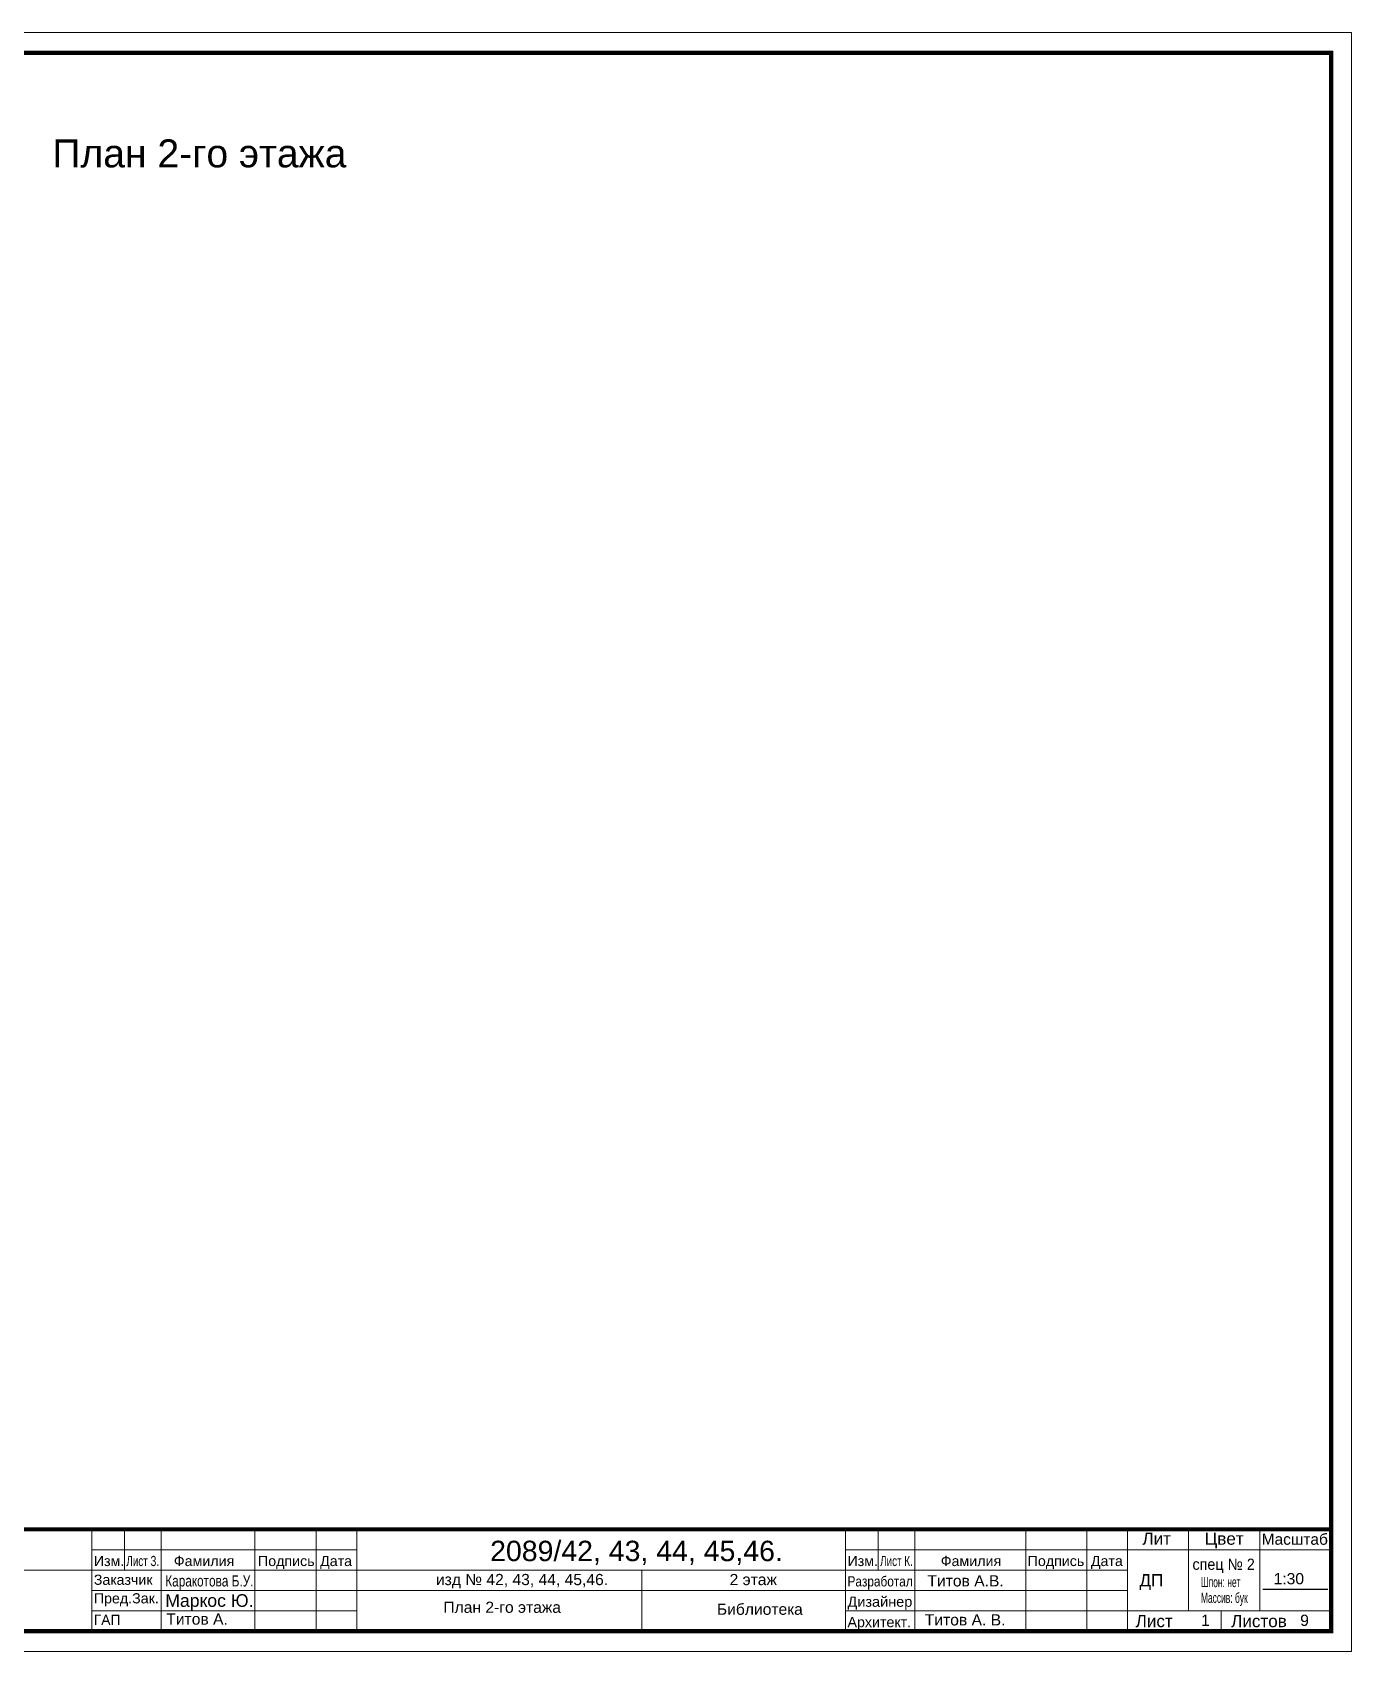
# Model space of a CAD drawing. Header units: millimetres. Extents: x 0 to 413, y 0 to 289.
# Drawn here: x 177.2 to 412.9, y 0 to 289.3 of the extents above; entities that cross this region are included whole.
import ezdxf
from ezdxf.enums import TextEntityAlignment as Align

# ---------------------------------------------------------------- set-up
doc = ezdxf.new("R2010")
doc.units = ezdxf.units.MM
doc.layers.add('Dimension', color=7, linetype='Continuous')
doc.layers.add('ШТАМП', color=7, linetype='Continuous', lineweight=5)
doc.styles.get("Standard").update_dxf_attribs({"font": 'arial.ttf'})

# ---------------------------------------------------------------- blocks, each defined once
blk = doc.blocks.new('A$C4C6A475C (2)111')
at = {"layer": 'ШТАМП', "color": 0, "linetype": 'ByBlock', "lineweight": -2}
for p, q in [((-300.13, 4.85), (-300.13, 29.12)), ((-292.36, 29.12), (-292.36, 19.41)), ((-283.63, 4.85), (-283.63, 29.12)), ((-261.3, 4.85), (-261.3, 29.12)), ((-246.74, 4.85), (-246.74, 29.12)), ((-237.03, 4.85), (-237.03, 29.12)), ((-120.55, 4.85), (-120.55, 29.12)), ((-112.79, 29.12), (-112.79, 19.41)), ((-104.05, 4.85), (-104.05, 29.12)), ((-77.65, 4.85), (-77.65, 29.12)), ((-63.09, 4.85), (-63.09, 29.12)), ((-53.39, 4.85), (-53.39, 29.12)), ((-38.83, 29.12), (-38.83, 9.71)), ((-21.84, 29.12), (-21.84, 9.71)), ((-300.13, 24.27), (-237.03, 24.27)), ((-120.55, 24.27), (-53.39, 24.27)), ((-53.39, 24.27), (-4.85, 24.27)), ((-480.15, 19.41), (-53.39, 19.41)), ((-169.09, 4.85), (-169.09, 19.41)), ((-300.13, 14.56), (-120.55, 14.56)), ((-120.55, 14.56), (-53.39, 14.56)), ((-300.13, 9.71), (-237.03, 9.71)), ((-120.55, 9.71), (-53.39, 9.71)), ((-53.39, 9.71), (-4.85, 9.71)), ((-31.06, 4.85), (-31.06, 9.71))]:
    blk.add_line(p, q, dxfattribs=at)
blk.add_lwpolyline([(0, 385.76), (-550.56, 385.76), (-550.56, 0), (0, 0)], close=True, dxfattribs=at)
at = {"layer": 'ШТАМП', "color": 0, "linetype": 'ByBlock', "lineweight": -2, "const_width": 1}
blk.add_lwpolyline([(-532.15, 4.85), (-4.85, 4.85), (-4.85, 380.91), (-532.15, 380.91)], close=True, dxfattribs=at)
blk.add_lwpolyline([(-532.15, 29.12), (-4.85, 29.12)], dxfattribs=at)
at = {"layer": 'ШТАМП', "color": 0, "linetype": 'ByBlock', "lineweight": -2}
for s, height, p in [('Лит', 2.912, (-49.85, 25.46)), ('Цвет', 2.912, (-35.01, 25.46)), ('Изм.', 2.427, (-299.68, 20.38)), ('Фамилия', 2.427, (-280.61, 20.38)), ('Подпись', 2.427, (-260.56, 20.38)), ('Дата', 2.427, (-245.77, 20.38)), ('Изм.', 2.427, (-120.11, 20.38)), ('Фамилия', 2.427, (-97.89, 20.38)), ('Подпись', 2.427, (-77.18, 20.38)), ('Дата', 2.427, (-62.12, 20.38)), ('Заказчик', 2.427, (-299.68, 15.91)), ('ДП', 2.912, (-50.55, 15.55)), ('Пред.Зак.', 2.427, (-299.68, 11.49)), ('Архитект.', 2.427, (-120.11, 5.82)), ('Лист', 2.912, (-51.45, 5.82)), ('Листов', 2.912, (-28.7, 5.82))]:
    blk.add_text(s, height=height, dxfattribs=at).set_placement(p)
blk.add_text('Масштаб', height=2.641, dxfattribs=at).set_placement((-21.44, 25.46), (-5.65, 25.46), align=Align.ALIGNED)
for s, height, width, p, p2 in [('Лист З.', 2.427, 0.690655, (-291.92, 20.38), (-284.12, 20.38)), ('Лист К.', 2.427, 0.695137, (-112.34, 20.38), (-104.54, 20.38)), ('Разработал', 2.427, 0.830079, (-120.11, 15.53), (-104.57, 15.53)), ('Дизайнер', 2.427, 1.017771, (-120.11, 10.68), (-104.67, 10.68)), ('_', 2.91, 6.434251, (-20.77, 15.55), (-5.92, 15.55)), ('ГАП          ', 2.4267, 0.967606, (-299.68, 6.37), (-284.25, 6.37))]:
    blk.add_text(s, height=height, dxfattribs=dict(at, width=width)).set_placement(p, p2, align=Align.FIT)
blk = doc.blocks.new('A$C5E96444E')
at = {"layer": 'ШТАМП', "color": 0, "lineweight": -3, "width": 0.915414}
blk.add_text('спец № 2', height=2, dxfattribs=at).set_placement((0.69, -3.59), (11.82, -3.59), align=Align.FIT)
at = {"layer": 'ШТАМП', "color": 0, "lineweight": -3, "width": 0.6}
for s, p in [('Шпон: нет', (2.19, -4.88)), ('Массив: бук', (2.19, -7.69))]:
    blk.add_text(s, height=1.8, dxfattribs=at).set_placement(p, align=Align.TOP_LEFT)
blk = doc.blocks.new('A$C54341416')
at = {"layer": 'ШТАМП', "color": 0, "lineweight": -3}
blk.add_text('2089/42, 43, 44, 45,46.', height=3.6401, dxfattribs=at).set_placement((23.83, 1.61))

msp = doc.modelspace()

# ---------------------------------------------------------------- block references
at = {"lineweight": 5}
msp.add_blockref('A$C5E96444E', (383.8, 18.2), dxfattribs=at)
at = {"layer": 'Dimension', "lineweight": 5}
msp.add_blockref('A$C54341416', (235.15, 14.56), dxfattribs=at)
at = {"layer": 'ШТАМП', "color": 0, "lineweight": 5, "xscale": 0.75, "yscale": 0.75, "zscale": 0.75}
msp.add_blockref('A$C4C6A475C (2)111', (412.92, 0), dxfattribs=at)

# ---------------------------------------------------------------- texts
at = {"layer": 'ШТАМП', "color": 0, "lineweight": -3}
for s, height, p in [('План 2-го этажа', 5, (180.75, 265.2)), ('изд № 42, 43, 44, 45,46.', 2, (249.29, 11.88)), ('2 этаж', 2, (301.77, 11.88)), ('1:30', 2, (398.98, 12.03)), ('План 2-го этажа', 2, (250.62, 6.93)), ('Библиотека', 2, (299.5, 6.58)), ('Титов А.', 2, (201.11, 4.82))]:
    msp.add_text(s, height=height, dxfattribs=at).set_placement(p)
at = {"layer": 'ШТАМП', "color": 0, "lineweight": -3, "width": 0.755654}
msp.add_text('Каракотова Б.У.', height=2, dxfattribs=at).set_placement((200.93, 11.64), (216.7, 11.64), align=Align.FIT)
at = {"layer": 'ШТАМП', "color": 0, "lineweight": -3}
for s, p in [('Титов А.В.', (337.12, 13.65)), ('Титов А. В.    ', (336.65, 6.68))]:
    msp.add_text(s, height=2, dxfattribs=at).set_placement(p, align=Align.TOP_LEFT)
msp.add_text('Маркос Ю.', height=2.256, dxfattribs=at).set_placement((200.93, 8), (216.7, 8), align=Align.ALIGNED)
for s, p in [('1', (386.79, 6.59)), ('9', (404.51, 6.59))]:
    msp.add_text(s, height=2, dxfattribs=at).set_placement(p, align=Align.TOP_CENTER)

doc.saveas('drawing.dxf')
